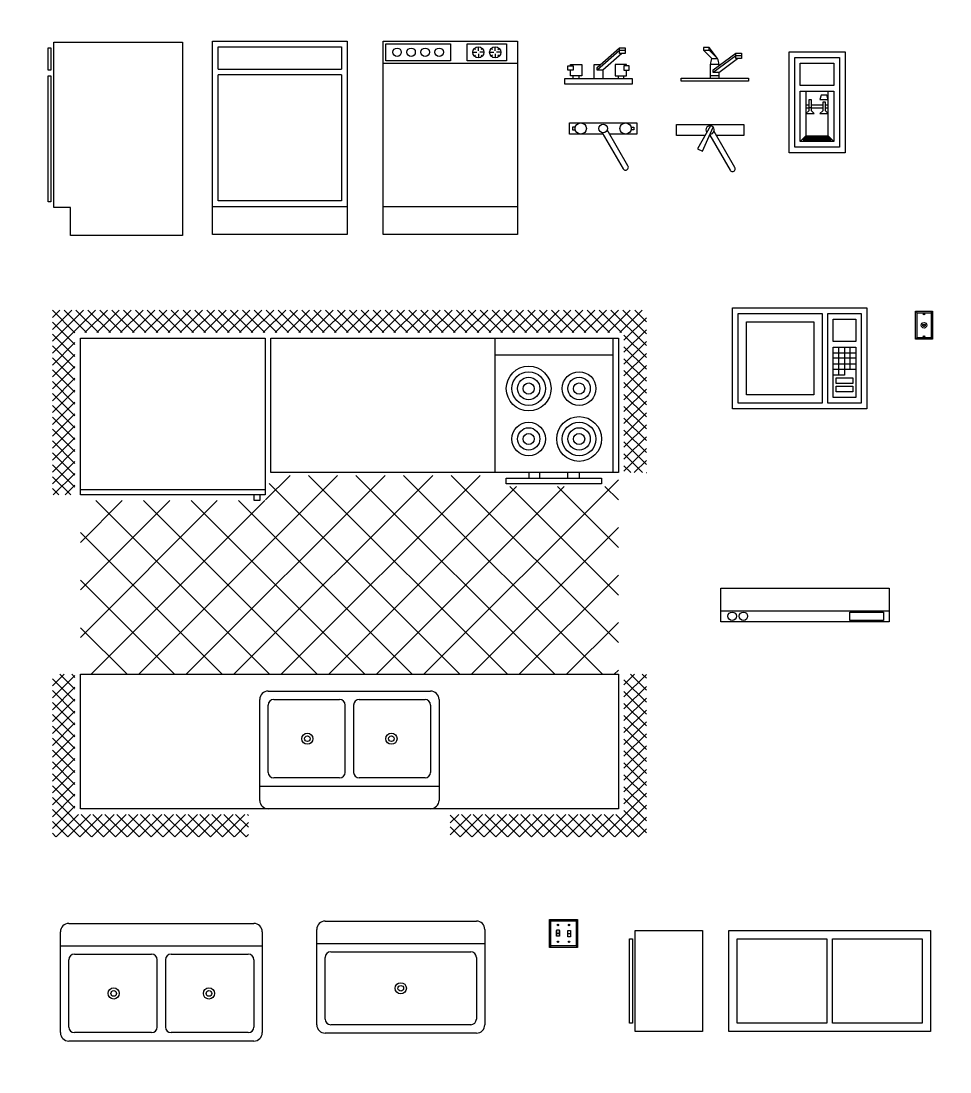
# Model space of a CAD drawing. Header units: inches. Extents: x -212 to 339, y -198 to 353.
# Drawn here: x -4.5 to 161.3, y -4.4 to 183.1 of the extents above; entities that cross this region are included whole.
import ezdxf

# ---------------------------------------------------------------- set-up
doc = ezdxf.new("R2010")
doc.units = ezdxf.units.IN
doc.header["$MEASUREMENT"] = 0

# ---------------------------------------------------------------- blocks, each defined once
blk = doc.blocks.new('DWG2$Base Cabinet 1 Door - side')
at = {"color": 0}
for p, q in [((-24, 33.5), (-23.5, 33.5)), ((-24, 29.5), (-24, 33.5)), ((-23.5, 33.5), (-23.5, 29.5)), ((-23.5, 29.5), (-24, 29.5)), ((-24, 6), (-24, 28.5)), ((-24, 28.5), (-23.5, 28.5)), ((-23.5, 28.5), (-23.5, 6)), ((-23.5, 6), (-24, 6)), ((-20, 5), (-23, 5)), ((-20, 0), (-20, 5))]:
    blk.add_line(p, q, dxfattribs=at)
blk.add_lwpolyline([(-23, 5), (-23, 34.5), (0, 34.5), (0, 0), (-20, 0)], dxfattribs=at)
blk = doc.blocks.new('DWG2$Base Cabinet 1 Door - 24 in front')
at = {"color": 0}
for p, q in [((0, 0), (0, 34.5)), ((0, 34.5), (24, 34.5)), ((24, 34.5), (24, 0)), ((1, 29.5), (1, 33.5)), ((1, 33.5), (23, 33.5)), ((23, 33.5), (23, 29.5)), ((1, 29.5), (23, 29.5)), ((23, 28.5), (1, 28.5)), ((1, 6), (1, 28.5)), ((23, 28.5), (23, 6)), ((23, 6), (1, 6)), ((0, 5), (24, 5)), ((24, 0), (0, 0))]:
    blk.add_line(p, q, dxfattribs=at)
blk = doc.blocks.new('DWG2$Dishwasher')
at = {"color": 0}
for p, q in [((16, 32.5), (16.75, 32.5)), ((16.5, 32), (16.2942, 31.7942)), ((16.3156, 33.1843), (16.5, 33)), ((17, 32.75), (17, 33.5)), ((17, 32.25), (17, 31.5)), ((18, 32.5), (17.25, 32.5)), ((17.5, 33), (17.6938, 33.1938)), ((17.7061, 31.7939), (17.5, 32)), ((19, 32.5), (19.75, 32.5)), ((19.5, 32), (19.2942, 31.7942)), ((19.3156, 33.1843), (19.5, 33)), ((20, 32.75), (20, 33.5)), ((20, 32.25), (20, 31.5)), ((21, 32.5), (20.25, 32.5)), ((20.5, 33), (20.6938, 33.1938)), ((20.7061, 31.7939), (20.5, 32)), ((24, 30.5), (0, 30.5)), ((0, 5), (24, 5))]:
    blk.add_line(p, q, dxfattribs=at)
for points in [[(0, 0), (0, 34.5), (24, 34.5), (24, 0)], [(0.5, 31), (0.5, 34), (12, 34), (12, 31)], [(15, 31), (15, 34), (22, 34), (22, 31)]]:
    blk.add_lwpolyline(points, close=True, dxfattribs=at)
for centre, radius in [((2.5, 32.5), 0.75), ((5, 32.5), 0.75), ((7.5, 32.5), 0.75), ((10, 32.5), 0.75), ((17, 32.5), 1), ((20, 32.5), 1)]:
    blk.add_circle(centre, radius, dxfattribs=at)
blk = doc.blocks.new('DWG2$Faucet - kit sink front')
at = {"color": 0}
for p, q in [((-0.25, 3), (3.75, 6.5)), ((3.75, 6), (-0.25, 2.5)), ((3.75, 6), (3.75, 6.5)), ((3.75, 6.5), (4.75, 6.5)), ((3.75, 5.5), (3.75, 6)), ((4.75, 6), (3.75, 6)), ((4.75, 6.5), (4.75, 6)), ((4.75, 6), (4.75, 5.5)), ((4.1921, 5.5041), (0.75, 2.5)), ((4.75, 5.5), (3.75, 5.5)), ((-0.75, 3.5), (0.3192, 3.5)), ((-0.75, 1), (-0.75, 3.5)), ((-0.25, 2.5), (-0.25, 3)), ((0.75, 2.5), (-0.25, 2.5)), ((0.75, 2.5), (0.75, 1)), ((-4.5, 1), (-4.5, 1.5)), ((-3.5, 1.5), (-3.5, 1)), ((3.5, 1.5), (3.5, 1)), ((4.5, 1), (4.5, 1.5))]:
    blk.add_line(p, q, dxfattribs=at)
for points in [[(-5.5, 2.5), (-5.5, 3.25), (-4.5, 3.25), (-4.5, 2.5)], [(5.5, 2.5), (5.5, 3.25), (4.5, 3.25), (4.5, 2.5)], [(-6, 0), (-6, 1), (6, 1), (6, 0)]]:
    blk.add_lwpolyline(points, close=True, dxfattribs=at)
for points in [[(-5, 3.2513), (-5, 3.5), (-3, 3.5), (-3, 1.5), (-5, 1.5), (-5, 2.5)], [(5, 3.2513), (5, 3.5), (3, 3.5), (3, 1.5), (5, 1.5), (5, 2.5)]]:
    blk.add_lwpolyline(points, dxfattribs=at)
blk = doc.blocks.new('DWG2$Faucet - kit sink top')
at = {"color": 0}
for p, q in [((-5.5, -0.75), (-5.5, -1.25)), ((-4.94278, -0.75), (-5.5, -0.75)), ((-5.5, -1.25), (-4.94278, -1.25)), ((-0.14775, -1.7441), (3.56698, -8.1782)), ((4.43301, -7.6782), (0.71828, -1.2441)), ((4.94278, -0.75), (5.5, -0.75)), ((5.5, -1.25), (4.94278, -1.25)), ((5.5, -0.75), (5.5, -1.25))]:
    blk.add_line(p, q, dxfattribs=at)
blk.add_lwpolyline([(-0.00587, -2), (-6, -2), (-6, 0), (6, 0), (6, -2), (1.15195, -2)], dxfattribs=at)
for centre, radius in [((-4, -1), 1), ((4, -1), 1), ((0, -1), 0.75)]:
    blk.add_circle(centre, radius, dxfattribs=at)
blk.add_arc((4, -7.9282), 0.5, 210, 30, dxfattribs=at)
blk = doc.blocks.new('DWG2$Faucet - single handle front')
at = {"color": 0}
for p, q in [((-2, 6), (-2, 5.5)), ((-1, 6), (-2, 6)), ((-1, 5.5), (-1, 6)), ((0.5, 4), (-1, 6)), ((-0.5, 4), (-2, 5.5)), ((-2, 5.5), (-1, 5.5)), ((-1, 5.5), (0.5, 4)), ((-0.5, 4), (0.5, 4)), ((-0.25, 2), (3.75, 5)), ((3.75, 4.5), (-0.25, 1.5)), ((0.75, 1.5), (4.08742, 4.003)), ((3.75, 4.5), (3.75, 5)), ((3.75, 5), (4.75, 5)), ((3.75, 4), (3.75, 4.5)), ((4.75, 4.5), (3.75, 4.5)), ((4.75, 4), (3.75, 4)), ((4.75, 5), (4.75, 4.5)), ((4.75, 4.5), (4.75, 4)), ((-0.75, 3), (0.75, 3)), ((-0.75, 0.5), (-0.75, 3)), ((-0.25, 1.5), (-0.25, 2)), ((0.75, 3), (0.75, 2.7386)), ((-0.75, 1), (0.75, 1)), ((0.75, 1.5), (-0.25, 1.5)), ((0.75, 1.5), (0.75, 0.5))]:
    blk.add_line(p, q, dxfattribs=at)
blk.add_lwpolyline([(-6, 0), (-6, 0.5), (6, 0.5), (6, 0)], close=True, dxfattribs=at)
for centre, start, end in [((1.25426, 3.0302), 151.0646, 180.8629), ((-1.25426, 3.0302), 359.1371, 28.93536)]:
    blk.add_arc(centre, 2.00448, start, end, dxfattribs=at)
blk = doc.blocks.new('DWG2$Faucet - single handle top')
at = {"color": 0}
for p, q in [((0.08, -0.26), (-2.26, -4.34)), ((-1.37, -4.79), (0.55, -0.5)), ((4.43, -7.68), (0.72, -1.24)), ((-0.06, -1.9), (3.57, -8.18)), ((-2.26, -4.34), (-1.37, -4.79))]:
    blk.add_line(p, q, dxfattribs=at)
for points in [[(-0.92, -2), (-6, -2), (-6, 0), (6, 0), (6, -2), (1.16, -2)], [(-0.01, -2), (-0.12, -2)]]:
    blk.add_lwpolyline(points, dxfattribs=at)
for centre, radius, start, end in [((0, -1), 0.75, 269.2246, 216.2304), ((4, -7.93), 0.5, 210, 30)]:
    blk.add_arc(centre, radius, start, end, dxfattribs=at)
blk = doc.blocks.new('DWG2$Ice and Water')
at = {"color": 0}
for p, q in [((3, 11), (3, 3)), ((5.75, 10.25), (5.5, 9.5)), ((5.5, 9.5), (7, 9.5)), ((6.75, 10.25), (5.75, 10.25)), ((7, 9.5), (6.75, 10.25)), ((7, 3), (7, 11)), ((3.5, 8.5), (3, 8.5)), ((3, 8), (3.5, 8)), ((3.5636, 9), (3.5, 9)), ((3.5, 9), (3.5, 7.5)), ((4, 9), (3.9416, 9)), ((4, 7.5), (4, 9)), ((6, 8.5), (4, 8.5)), ((4, 8), (6, 8)), ((6.5, 9), (6, 9)), ((6, 9), (6, 7.5)), ((6.5, 7.5), (6.5, 9)), ((7, 8.5), (6.5, 8.5)), ((6.5, 8), (7, 8)), ((3.5, 7.5), (3, 7)), ((3, 7), (4.5, 7)), ((4.5, 7), (4, 7.5)), ((6, 7.5), (5.5, 7)), ((5.5, 7), (7, 7)), ((7, 7), (6.5, 7.5)), ((2, 2), (3, 3)), ((3, 2.75), (2.5, 2.25)), ((2.5, 2.25), (7.5, 2.25)), ((2.5095, 2.26), (7.4908, 2.26)), ((2.5199, 2.27), (7.4812, 2.27)), ((2.5293, 2.28), (7.4705, 2.28)), ((2.5407, 2.29), (7.4609, 2.29)), ((2.5501, 2.3), (7.4524, 2.3)), ((2.5615, 2.31), (7.4417, 2.31)), ((2.5698, 2.32), (7.4311, 2.32)), ((2.5813, 2.33), (7.4215, 2.33)), ((2.5896, 2.34), (7.4119, 2.34)), ((2.6011, 2.35), (7.4002, 2.35)), ((2.6094, 2.36), (7.3916, 2.36)), ((2.6219, 2.37), (7.381, 2.37)), ((2.6302, 2.38), (7.3703, 2.38)), ((2.6406, 2.39), (7.3607, 2.39)), ((2.65, 2.4), (7.3501, 2.4)), ((2.6604, 2.41), (7.3405, 2.41)), ((2.6708, 2.42), (7.3309, 2.42)), ((2.6812, 2.43), (7.3213, 2.43)), ((2.6895, 2.44), (7.3095, 2.44)), ((2.7009, 2.45), (7.2999, 2.45)), ((2.7114, 2.46), (7.2914, 2.46)), ((2.7218, 2.47), (7.2797, 2.47)), ((2.7301, 2.48), (7.2701, 2.48)), ((2.7426, 2.49), (7.2605, 2.49)), ((2.7509, 2.5), (7.2509, 2.5)), ((2.7623, 2.51), (7.2413, 2.51)), ((2.7707, 2.52), (7.2296, 2.52)), ((2.7821, 2.53), (7.221, 2.53)), ((2.7904, 2.54), (7.2104, 2.54)), ((2.8019, 2.55), (7.1997, 2.55)), ((2.8112, 2.56), (7.1901, 2.56)), ((2.8227, 2.57), (7.1805, 2.57)), ((2.8321, 2.58), (7.1699, 2.58)), ((2.8425, 2.59), (7.1603, 2.59)), ((2.8518, 2.6), (7.1498, 2.6)), ((2.8604, 2.61), (7.1399, 2.61)), ((2.8701, 2.62), (7.13, 2.62)), ((2.8797, 2.63), (7.1202, 2.63)), ((2.8915, 2.64), (7.1098, 2.64)), ((2.9001, 2.65), (7.1004, 2.65)), ((2.9108, 2.66), (7.0905, 2.66)), ((2.9205, 2.67), (7.0806, 2.67)), ((2.9312, 2.68), (7.0703, 2.68)), ((2.9387, 2.69), (7.0599, 2.69)), ((2.9505, 2.7), (7.05, 2.7)), ((2.9602, 2.71), (7.0401, 2.71)), ((2.9709, 2.72), (7.0302, 2.72)), ((2.9817, 2.73), (7.0204, 2.73)), ((2.9902, 2.74), (7.01, 2.74)), ((3, 3), (7, 3)), ((7, 2.75), (3, 2.75)), ((7, 3), (8, 2)), ((7.5, 2.25), (7, 2.75))]:
    blk.add_line(p, q, dxfattribs=at)
for points in [[(0, 0), (0, 18), (10, 18), (10, 0)], [(1, 1), (1, 17), (9, 17), (9, 1)], [(2, 12), (2, 16), (8, 16), (8, 12)], [(2, 2), (2, 11), (8, 11), (8, 2)], [(3.5625, 8), (3.5625, 9.5), (3.9375, 9.5), (3.9375, 8)]]:
    blk.add_lwpolyline(points, close=True, dxfattribs=at)
blk = doc.blocks.new('DWG2$Microwave')
at = {"color": 0}
for p, q in [((18, 10), (22, 10)), ((19, 7), (19, 11)), ((20, 11), (20, 7)), ((21, 7), (21, 11)), ((22, 9), (18, 9)), ((18, 8), (22, 8)), ((22, 7), (18, 7)), ((20, 6), (18, 6)), ((19, 6), (19, 7)), ((20, 7), (20, 6))]:
    blk.add_line(p, q, dxfattribs=at)
for points in [[(0, 0), (0, 18), (24, 18), (24, 0)], [(1, 1), (1, 17), (16, 17), (16, 1)], [(17, 1), (17, 17), (23, 17), (23, 1)], [(2.5, 2.5), (2.5, 15.5), (14.5, 15.5), (14.5, 2.5)], [(18, 12), (18, 16), (22, 16), (22, 12)], [(18, 2), (18, 11), (22, 11), (22, 2)], [(18.5, 4.5), (18.5, 5.5), (21.5, 5.5), (21.5, 4.5)], [(18.5, 3), (18.5, 4), (21.5, 4), (21.5, 3)]]:
    blk.add_lwpolyline(points, close=True, dxfattribs=at)
blk = doc.blocks.new('DWG2$Phone Jack')
at = {"color": 0}
for p, q in [((-1.25, 4.75), (-1.5, 5)), ((-1.25, 4.75), (1.25, 4.75)), ((-1.25, 0.25), (-1.25, 4.75)), ((-0.125, 4.5), (0.125, 4.5)), ((1.25, 4.75), (1.5, 5)), ((1.25, 4.75), (1.25, 0.25)), ((-0.1269, 2.4158), (-0.1894, 2.4158)), ((-0.1269, 2.3845), (-0.1269, 2.4158)), ((-0.0957, 2.3845), (-0.1269, 2.3845)), ((-0.0957, 2.3533), (-0.0957, 2.3845)), ((-0.0644, 2.3533), (-0.0957, 2.3533)), ((-0.0644, 2.2908), (-0.0644, 2.3533)), ((0.0606, 2.3533), (0.0918, 2.3533)), ((0.0606, 2.3533), (0.0606, 2.2908)), ((0.0918, 2.3845), (0.1231, 2.3845)), ((0.0918, 2.3533), (0.0918, 2.3845)), ((0.1231, 2.4158), (0.1856, 2.4158)), ((0.1231, 2.3845), (0.1231, 2.4158)), ((-1.25, 0.25), (-1.5, 0)), ((1.25, 0.25), (-1.25, 0.25)), ((-0.125, 0.5), (0.125, 0.5)), ((1.25, 0.25), (1.5, 0))]:
    blk.add_line(p, q, dxfattribs=at)
blk.add_lwpolyline([(-1.5, 0), (-1.5, 5), (1.5, 5), (1.5, 0)], close=True, dxfattribs=at)
for points in [[(-0.1894, 2.4158), (-0.1894, 2.6658), (0.1856, 2.6658), (0.1856, 2.4158)], [(0.0606, 2.2908), (-0.0644, 2.2908)]]:
    blk.add_lwpolyline(points, dxfattribs=at)
for centre, radius in [((0, 4.5), 0.125), ((0, 2.5), 0.5), ((0, 0.5), 0.125)]:
    blk.add_circle(centre, radius, dxfattribs=at)
blk = doc.blocks.new('DWG2$Range Hood - 30 in front')
at = {"color": 0}
blk.add_line((0, -4), (30.0001, -4), dxfattribs=at)
for points in [[(0, -6), (0, 0), (30.0001, 0), (30.0001, -6)], [(23, -5.75), (23, -4.25), (29, -4.25), (29, -5.75)]]:
    blk.add_lwpolyline(points, close=True, dxfattribs=at)
for centre in [(2, -5), (4, -5)]:
    blk.add_circle(centre, 0.75, dxfattribs=at)
blk = doc.blocks.new('DWG2$Sink-double - 36 in top')
at = {"color": 0}
for p, q in [((-18, -4), (18, -4)), ((-0.75, -18.5), (-0.75, -6.5)), ((0.75, -6.5), (0.75, -18.5))]:
    blk.add_line(p, q, dxfattribs=at)
for points in [[(-16.5, 0), (16.5, 0)], [(-18, -19.5), (-18, -1.5)], [(18, -1.5), (18, -19.5)], [(-15.5, -5.5), (-1.75, -5.5)], [(1.75, -5.5), (15.5, -5.5)], [(-16.5, -18.5), (-16.5, -6.5)], [(16.5, -6.5), (16.5, -18.5)], [(-1.75, -19.5), (-15.5, -19.5)], [(15.5, -19.5), (1.75, -19.5)], [(16.5, -21), (-16.5, -21)]]:
    blk.add_lwpolyline(points, dxfattribs=at)
for centre, radius in [((-8.5, -12.5), 1), ((-8.5, -12.5), 0.5), ((8.5, -12.5), 1), ((8.5, -12.5), 0.5)]:
    blk.add_circle(centre, radius, dxfattribs=at)
for centre, radius, start, end in [((-16.5, -1.5), 1.5, 90, 180), ((16.5, -1.5), 1.5, 0, 90), ((-15.5, -6.5), 1, 90, 180), ((-1.75, -6.5), 1, 0, 90), ((1.75, -6.5), 1, 90, 180), ((15.5, -6.5), 1, 0, 90), ((-15.5, -18.5), 1, 180, 270), ((-1.75, -18.5), 1, 270, 0), ((1.75, -18.5), 1, 180, 270), ((15.5, -18.5), 1, 270, 0), ((-16.5, -19.5), 1.5, 180, 270), ((16.5, -19.5), 1.5, 270, 0)]:
    blk.add_arc(centre, radius, start, end, dxfattribs=at)
blk = doc.blocks.new('DWG2$Sink-single - 30 in top')
at = {"color": 0}
blk.add_line((-15, -3.999996), (15, -3.999996), dxfattribs=at)
for points in [[(-13.5, 0), (13.5, 0)], [(-15, -18.499996), (-15, -1.5)], [(15, -1.5), (15, -18.499996)], [(-12.5, -5.499996), (12.5, -5.499996)], [(-13.5, -17.499996), (-13.5, -6.499996)], [(13.5, -6.499996), (13.5, -17.499996)], [(12.5, -18.499996), (-12.5, -18.499996)], [(13.5, -19.999996), (-13.5, -19.999996)]]:
    blk.add_lwpolyline(points, dxfattribs=at)
for radius in [1, 0.5]:
    blk.add_circle((0, -11.999996), radius, dxfattribs=at)
for centre, radius, start, end in [((-13.5, -1.5), 1.5, 90, 180), ((13.5, -1.5), 1.5, 0, 90), ((-12.5, -6.499996), 1, 90, 180), ((12.5, -6.499996), 1, 0, 90), ((-13.5, -18.499996), 1.5, 180, 270), ((-12.5, -17.499996), 1, 180, 270), ((12.5, -17.499996), 1, 270, 0), ((13.5, -18.499996), 1.5, 270, 0)]:
    blk.add_arc(centre, radius, start, end, dxfattribs=at)
blk = doc.blocks.new('DWG2$Light Switch - Dual')
at = {"color": 0}
for p, q in [((-2.25, 4.75), (-2.5, 5)), ((-2.25, 4.75), (2.25, 4.75)), ((-2.25, 0.25), (-2.25, 4.75)), ((-0.875, 4), (-1.125, 4)), ((0.875, 4), (1.125, 4)), ((2.25, 4.75), (2.5, 5)), ((2.25, 4.75), (2.25, 0.25)), ((-0.7854, 2.5), (-1.2183, 2.5)), ((0.7854, 2.5), (1.2182, 2.5)), ((-2.25, 0.25), (-2.5, 0)), ((2.25, 0.25), (-2.25, 0.25)), ((-0.875, 1), (-1.125, 1)), ((0.875, 1), (1.125, 1)), ((2.25, 0.25), (2.5, 0))]:
    blk.add_line(p, q, dxfattribs=at)
for points in [[(-2.5, 0), (-2.5, 5), (2.5, 5), (2.5, 0)], [(-0.78, 3.125), (-0.78, 2), (-1.22, 2), (-1.22, 3.125)], [(0.78, 1.875), (0.78, 3), (1.22, 3), (1.22, 1.875)]]:
    blk.add_lwpolyline(points, close=True, dxfattribs=at)
for points in [[(-0.7818, 3), (-0.75, 3), (-0.75, 2), (-1.25, 2), (-1.25, 3), (-1.2219, 3)], [(0.7817, 2), (0.75, 2), (0.75, 3), (1.25, 3), (1.25, 2), (1.2219, 2)]]:
    blk.add_lwpolyline(points, dxfattribs=at)
for centre in [(-1, 4), (1, 4), (-1, 1), (1, 1)]:
    blk.add_circle(centre, 0.125, dxfattribs=at)
blk = doc.blocks.new('DWG2$Wall Cabinet - 18 x 12 in side')
at = {"color": 0}
for points in [[(-12, -18), (-12, 0), (0, 0), (0, -18)], [(-13, -16.5), (-13, -1.5), (-12.5, -1.5), (-12.5, -16.5)]]:
    blk.add_lwpolyline(points, close=True, dxfattribs=at)
blk = doc.blocks.new('DWG2$Wall Cabinet - 18 x 36 in front')
at = {"color": 0}
for p, q in [((17.5, -1.5), (17.5, -16.5)), ((18.5, -16.5), (18.5, -1.5))]:
    blk.add_line(p, q, dxfattribs=at)
blk.add_lwpolyline([(0, -18), (0, 0), (36, 0), (36, -18)], close=True, dxfattribs=at)
for points in [[(17.5, -16.5), (1.5, -16.5), (1.5, -1.5), (17.5, -1.5)], [(18.5, -1.5), (34.5, -1.5), (34.5, -16.5), (18.5, -16.5)]]:
    blk.add_lwpolyline(points, dxfattribs=at)
blk = doc.blocks.new('DWG2')
at = {"color": 1, "true_color": 0xff0000}
blk.add_circle((63.66, 77.76), 269.9, dxfattribs=at)
at = {"color": 0}
for name, p in [('DWG2$Base Cabinet 1 Door - side', (24.33, 144.83)), ('DWG2$Base Cabinet 1 Door - 24 in front', (29.68, 145.04)), ('DWG2$Dishwasher', (60.11, 145.04)), ('DWG2$Faucet - kit sink front', (98.55, 171.85)), ('DWG2$Faucet - single handle front', (119.29, 172.41)), ('DWG2$Ice and Water', (132.56, 159.61)), ('DWG2$Faucet - kit sink top', (99.38, 164.94)), ('DWG2$Faucet - single handle top', (118.46, 164.67)), ('DWG2$Microwave', (122.45, 113.93)), ('DWG2$Phone Jack', (156.64, 126.32)), ('DWG2$Range Hood - 30 in front', (120.41, 81.88)), ('DWG2$Light Switch - Dual', (92.31, 17.79)), ('DWG2$Sink-double - 36 in top', (20.53, 22.07)), ('DWG2$Sink-single - 30 in top', (63.26, 22.49)), ('DWG2$Wall Cabinet - 18 x 12 in side', (117.1, 20.79)), ('DWG2$Wall Cabinet - 18 x 36 in front', (121.8, 20.79))]:
    blk.add_blockref(name, p, dxfattribs=at)
blk = doc.blocks.new('Base Cabinet 1 Door - side')
at = {"color": 0}
for p, q in [((-24, 33.5), (-23.5, 33.5)), ((-24, 29.5), (-24, 33.5)), ((-23.5, 33.5), (-23.5, 29.5)), ((-23.5, 29.5), (-24, 29.5)), ((-24, 6), (-24, 28.5)), ((-24, 28.5), (-23.5, 28.5)), ((-23.5, 28.5), (-23.5, 6)), ((-23.5, 6), (-24, 6)), ((-20, 5), (-23, 5)), ((-20, 0), (-20, 5))]:
    blk.add_line(p, q, dxfattribs=at)
blk.add_lwpolyline([(-23, 5), (-23, 34.5), (0, 34.5), (0, 0), (-20, 0)], dxfattribs=at)
blk = doc.blocks.new('Base Cabinet 1 Door - 24 in front')
at = {"color": 0}
for p, q in [((0, 0), (0, 34.5)), ((0, 34.5), (24, 34.5)), ((24, 34.5), (24, 0)), ((1, 29.5), (1, 33.5)), ((1, 33.5), (23, 33.5)), ((23, 33.5), (23, 29.5)), ((1, 29.5), (23, 29.5)), ((23, 28.5), (1, 28.5)), ((1, 6), (1, 28.5)), ((23, 28.5), (23, 6)), ((23, 6), (1, 6)), ((0, 5), (24, 5)), ((24, 0), (0, 0))]:
    blk.add_line(p, q, dxfattribs=at)
blk = doc.blocks.new('Dishwasher')
at = {"color": 0}
for p, q in [((16, 32.5), (16.75, 32.5)), ((16.5, 32), (16.2942, 31.7942)), ((16.3156, 33.1843), (16.5, 33)), ((17, 32.75), (17, 33.5)), ((17, 32.25), (17, 31.5)), ((18, 32.5), (17.25, 32.5)), ((17.5, 33), (17.6938, 33.1938)), ((17.7061, 31.7939), (17.5, 32)), ((19, 32.5), (19.75, 32.5)), ((19.5, 32), (19.2942, 31.7942)), ((19.3156, 33.1843), (19.5, 33)), ((20, 32.75), (20, 33.5)), ((20, 32.25), (20, 31.5)), ((21, 32.5), (20.25, 32.5)), ((20.5, 33), (20.6938, 33.1938)), ((20.7061, 31.7939), (20.5, 32)), ((24, 30.5), (0, 30.5)), ((0, 5), (24, 5))]:
    blk.add_line(p, q, dxfattribs=at)
for points in [[(0, 0), (0, 34.5), (24, 34.5), (24, 0)], [(0.5, 31), (0.5, 34), (12, 34), (12, 31)], [(15, 31), (15, 34), (22, 34), (22, 31)]]:
    blk.add_lwpolyline(points, close=True, dxfattribs=at)
for centre, radius in [((2.5, 32.5), 0.75), ((5, 32.5), 0.75), ((7.5, 32.5), 0.75), ((10, 32.5), 0.75), ((17, 32.5), 1), ((20, 32.5), 1)]:
    blk.add_circle(centre, radius, dxfattribs=at)
blk = doc.blocks.new('Faucet - kit sink front')
at = {"color": 0}
for p, q in [((-0.25, 3), (3.75, 6.5)), ((3.75, 6), (-0.25, 2.5)), ((3.75, 6), (3.75, 6.5)), ((3.75, 6.5), (4.75, 6.5)), ((3.75, 5.5), (3.75, 6)), ((4.75, 6), (3.75, 6)), ((4.75, 6.5), (4.75, 6)), ((4.75, 6), (4.75, 5.5)), ((4.1921, 5.5041), (0.75, 2.5)), ((4.75, 5.5), (3.75, 5.5)), ((-0.75, 3.5), (0.3192, 3.5)), ((-0.75, 1), (-0.75, 3.5)), ((-0.25, 2.5), (-0.25, 3)), ((0.75, 2.5), (-0.25, 2.5)), ((0.75, 2.5), (0.75, 1)), ((-4.5, 1), (-4.5, 1.5)), ((-3.5, 1.5), (-3.5, 1)), ((3.5, 1.5), (3.5, 1)), ((4.5, 1), (4.5, 1.5))]:
    blk.add_line(p, q, dxfattribs=at)
for points in [[(-5.5, 2.5), (-5.5, 3.25), (-4.5, 3.25), (-4.5, 2.5)], [(5.5, 2.5), (5.5, 3.25), (4.5, 3.25), (4.5, 2.5)], [(-6, 0), (-6, 1), (6, 1), (6, 0)]]:
    blk.add_lwpolyline(points, close=True, dxfattribs=at)
for points in [[(-5, 3.2513), (-5, 3.5), (-3, 3.5), (-3, 1.5), (-5, 1.5), (-5, 2.5)], [(5, 3.2513), (5, 3.5), (3, 3.5), (3, 1.5), (5, 1.5), (5, 2.5)]]:
    blk.add_lwpolyline(points, dxfattribs=at)
blk = doc.blocks.new('Faucet - kit sink top')
at = {"color": 0}
for p, q in [((-5.5, -0.75), (-5.5, -1.25)), ((-4.94278, -0.75), (-5.5, -0.75)), ((-5.5, -1.25), (-4.94278, -1.25)), ((-0.14775, -1.7441), (3.56698, -8.1782)), ((4.43301, -7.6782), (0.71828, -1.2441)), ((4.94278, -0.75), (5.5, -0.75)), ((5.5, -1.25), (4.94278, -1.25)), ((5.5, -0.75), (5.5, -1.25))]:
    blk.add_line(p, q, dxfattribs=at)
blk.add_lwpolyline([(-0.00587, -2), (-6, -2), (-6, 0), (6, 0), (6, -2), (1.15195, -2)], dxfattribs=at)
for centre, radius in [((-4, -1), 1), ((4, -1), 1), ((0, -1), 0.75)]:
    blk.add_circle(centre, radius, dxfattribs=at)
blk.add_arc((4, -7.9282), 0.5, 210, 30, dxfattribs=at)
blk = doc.blocks.new('Faucet - single handle front')
at = {"color": 0}
for p, q in [((-2, 6), (-2, 5.5)), ((-1, 6), (-2, 6)), ((-1, 5.5), (-1, 6)), ((0.5, 4), (-1, 6)), ((-0.5, 4), (-2, 5.5)), ((-2, 5.5), (-1, 5.5)), ((-1, 5.5), (0.5, 4)), ((-0.5, 4), (0.5, 4)), ((-0.25, 2), (3.75, 5)), ((3.75, 4.5), (-0.25, 1.5)), ((0.75, 1.5), (4.08742, 4.003)), ((3.75, 4.5), (3.75, 5)), ((3.75, 5), (4.75, 5)), ((3.75, 4), (3.75, 4.5)), ((4.75, 4.5), (3.75, 4.5)), ((4.75, 4), (3.75, 4)), ((4.75, 5), (4.75, 4.5)), ((4.75, 4.5), (4.75, 4)), ((-0.75, 3), (0.75, 3)), ((-0.75, 0.5), (-0.75, 3)), ((-0.25, 1.5), (-0.25, 2)), ((0.75, 3), (0.75, 2.7386)), ((-0.75, 1), (0.75, 1)), ((0.75, 1.5), (-0.25, 1.5)), ((0.75, 1.5), (0.75, 0.5))]:
    blk.add_line(p, q, dxfattribs=at)
blk.add_lwpolyline([(-6, 0), (-6, 0.5), (6, 0.5), (6, 0)], close=True, dxfattribs=at)
for centre, start, end in [((1.25426, 3.0302), 151.0646, 180.8629), ((-1.25426, 3.0302), 359.1371, 28.93536)]:
    blk.add_arc(centre, 2.00448, start, end, dxfattribs=at)
blk = doc.blocks.new('Faucet - single handle top')
at = {"color": 0}
for p, q in [((0.08, -0.26), (-2.26, -4.34)), ((-1.37, -4.79), (0.55, -0.5)), ((4.43, -7.68), (0.72, -1.24)), ((-0.06, -1.9), (3.57, -8.18)), ((-2.26, -4.34), (-1.37, -4.79))]:
    blk.add_line(p, q, dxfattribs=at)
for points in [[(-0.92, -2), (-6, -2), (-6, 0), (6, 0), (6, -2), (1.16, -2)], [(-0.01, -2), (-0.12, -2)]]:
    blk.add_lwpolyline(points, dxfattribs=at)
for centre, radius, start, end in [((0, -1), 0.75, 269.2246, 216.2304), ((4, -7.93), 0.5, 210, 30)]:
    blk.add_arc(centre, radius, start, end, dxfattribs=at)
blk = doc.blocks.new('Ice and Water')
at = {"color": 0}
for p, q in [((3, 11), (3, 3)), ((5.75, 10.25), (5.5, 9.5)), ((5.5, 9.5), (7, 9.5)), ((6.75, 10.25), (5.75, 10.25)), ((7, 9.5), (6.75, 10.25)), ((7, 3), (7, 11)), ((3.5, 8.5), (3, 8.5)), ((3, 8), (3.5, 8)), ((3.5636, 9), (3.5, 9)), ((3.5, 9), (3.5, 7.5)), ((4, 9), (3.9416, 9)), ((4, 7.5), (4, 9)), ((6, 8.5), (4, 8.5)), ((4, 8), (6, 8)), ((6.5, 9), (6, 9)), ((6, 9), (6, 7.5)), ((6.5, 7.5), (6.5, 9)), ((7, 8.5), (6.5, 8.5)), ((6.5, 8), (7, 8)), ((3.5, 7.5), (3, 7)), ((3, 7), (4.5, 7)), ((4.5, 7), (4, 7.5)), ((6, 7.5), (5.5, 7)), ((5.5, 7), (7, 7)), ((7, 7), (6.5, 7.5)), ((2, 2), (3, 3)), ((3, 2.75), (2.5, 2.25)), ((2.5, 2.25), (7.5, 2.25)), ((2.5095, 2.26), (7.4908, 2.26)), ((2.5199, 2.27), (7.4812, 2.27)), ((2.5293, 2.28), (7.4705, 2.28)), ((2.5407, 2.29), (7.4609, 2.29)), ((2.5501, 2.3), (7.4524, 2.3)), ((2.5615, 2.31), (7.4417, 2.31)), ((2.5698, 2.32), (7.4311, 2.32)), ((2.5813, 2.33), (7.4215, 2.33)), ((2.5896, 2.34), (7.4119, 2.34)), ((2.6011, 2.35), (7.4002, 2.35)), ((2.6094, 2.36), (7.3916, 2.36)), ((2.6219, 2.37), (7.381, 2.37)), ((2.6302, 2.38), (7.3703, 2.38)), ((2.6406, 2.39), (7.3607, 2.39)), ((2.65, 2.4), (7.3501, 2.4)), ((2.6604, 2.41), (7.3405, 2.41)), ((2.6708, 2.42), (7.3309, 2.42)), ((2.6812, 2.43), (7.3213, 2.43)), ((2.6895, 2.44), (7.3095, 2.44)), ((2.7009, 2.45), (7.2999, 2.45)), ((2.7114, 2.46), (7.2914, 2.46)), ((2.7218, 2.47), (7.2797, 2.47)), ((2.7301, 2.48), (7.2701, 2.48)), ((2.7426, 2.49), (7.2605, 2.49)), ((2.7509, 2.5), (7.2509, 2.5)), ((2.7623, 2.51), (7.2413, 2.51)), ((2.7707, 2.52), (7.2296, 2.52)), ((2.7821, 2.53), (7.221, 2.53)), ((2.7904, 2.54), (7.2104, 2.54)), ((2.8019, 2.55), (7.1997, 2.55)), ((2.8112, 2.56), (7.1901, 2.56)), ((2.8227, 2.57), (7.1805, 2.57)), ((2.8321, 2.58), (7.1699, 2.58)), ((2.8425, 2.59), (7.1603, 2.59)), ((2.8518, 2.6), (7.1498, 2.6)), ((2.8604, 2.61), (7.1399, 2.61)), ((2.8701, 2.62), (7.13, 2.62)), ((2.8797, 2.63), (7.1202, 2.63)), ((2.8915, 2.64), (7.1098, 2.64)), ((2.9001, 2.65), (7.1004, 2.65)), ((2.9108, 2.66), (7.0905, 2.66)), ((2.9205, 2.67), (7.0806, 2.67)), ((2.9312, 2.68), (7.0703, 2.68)), ((2.9387, 2.69), (7.0599, 2.69)), ((2.9505, 2.7), (7.05, 2.7)), ((2.9602, 2.71), (7.0401, 2.71)), ((2.9709, 2.72), (7.0302, 2.72)), ((2.9817, 2.73), (7.0204, 2.73)), ((2.9902, 2.74), (7.01, 2.74)), ((3, 3), (7, 3)), ((7, 2.75), (3, 2.75)), ((7, 3), (8, 2)), ((7.5, 2.25), (7, 2.75))]:
    blk.add_line(p, q, dxfattribs=at)
for points in [[(0, 0), (0, 18), (10, 18), (10, 0)], [(1, 1), (1, 17), (9, 17), (9, 1)], [(2, 12), (2, 16), (8, 16), (8, 12)], [(2, 2), (2, 11), (8, 11), (8, 2)], [(3.5625, 8), (3.5625, 9.5), (3.9375, 9.5), (3.9375, 8)]]:
    blk.add_lwpolyline(points, close=True, dxfattribs=at)
blk = doc.blocks.new('Kitchen Layout - 7 x 8 ft')
at = {"color": 0}
for p, q in [((-5, 81.32), (2.68, 89)), ((-5, 83.44), (0.56, 89)), ((-5, 85.56), (-1.56, 89)), ((-5, 87.68), (-3.68, 89)), ((-1, 84.97), (-5, 88.97)), ((1.09, 85), (-2.91, 89)), ((3.21, 85), (-0.79, 89)), ((0.81, 85), (4.81, 89)), ((5.34, 85), (1.34, 89)), ((2.93, 85), (6.93, 89)), ((7.46, 85), (3.46, 89)), ((5.05, 85), (9.05, 89)), ((9.58, 85), (5.58, 89)), ((7.17, 85), (11.17, 89)), ((11.7, 85), (7.7, 89)), ((9.29, 85), (13.29, 89)), ((13.82, 85), (9.82, 89)), ((11.41, 85), (15.41, 89)), ((15.94, 85), (11.94, 89)), ((13.53, 85), (17.53, 89)), ((18.06, 85), (14.06, 89)), ((15.65, 85), (19.65, 89)), ((20.18, 85), (16.18, 89)), ((17.78, 85), (21.78, 89)), ((22.31, 85), (18.31, 89)), ((19.9, 85), (23.9, 89)), ((24.43, 85), (20.43, 89)), ((22.02, 85), (26.02, 89)), ((26.55, 85), (22.55, 89)), ((24.14, 85), (28.14, 89)), ((28.67, 85), (24.67, 89)), ((26.26, 85), (30.26, 89)), ((30.79, 85), (26.79, 89)), ((28.38, 85), (32.38, 89)), ((32.91, 85), (28.91, 89)), ((30.5, 85), (34.5, 89)), ((35.03, 85), (31.03, 89)), ((32.63, 85), (36.63, 89)), ((37.16, 85), (33.16, 89)), ((34.75, 85), (38.75, 89)), ((39.28, 85), (35.28, 89)), ((36.87, 85), (40.87, 89)), ((41.4, 85), (37.4, 89)), ((38.99, 85), (42.99, 89)), ((43.52, 85), (39.52, 89)), ((41.11, 85), (45.11, 89)), ((45.64, 85), (41.64, 89)), ((43.23, 85), (47.23, 89)), ((47.76, 85), (43.76, 89)), ((45.35, 85), (49.35, 89)), ((49.88, 85), (45.88, 89)), ((47.47, 85), (51.47, 89)), ((52, 85), (48, 89)), ((49.6, 85), (53.6, 89)), ((54.13, 85), (50.13, 89)), ((51.72, 85), (55.72, 89)), ((56.25, 85), (52.25, 89)), ((53.84, 85), (57.84, 89)), ((58.37, 85), (54.37, 89)), ((55.96, 85), (59.96, 89)), ((60.49, 85), (56.49, 89)), ((58.08, 85), (62.08, 89)), ((62.61, 85), (58.61, 89)), ((60.2, 85), (64.2, 89)), ((64.73, 85), (60.73, 89)), ((62.32, 85), (66.32, 89)), ((66.85, 85), (62.85, 89)), ((64.45, 85), (68.45, 89)), ((68.97, 85), (64.97, 89)), ((66.57, 85), (70.57, 89)), ((71.1, 85), (67.1, 89)), ((68.69, 85), (72.69, 89)), ((73.22, 85), (69.22, 89)), ((70.81, 85), (74.81, 89)), ((75.34, 85), (71.34, 89)), ((72.93, 85), (76.93, 89)), ((77.46, 85), (73.46, 89)), ((75.05, 85), (79.05, 89)), ((79.58, 85), (75.58, 89)), ((77.17, 85), (81.17, 89)), ((81.7, 85), (77.7, 89)), ((79.29, 85), (83.29, 89)), ((83.82, 85), (79.82, 89)), ((81.42, 85), (85.42, 89)), ((85.95, 85), (81.95, 89)), ((83.54, 85), (87.54, 89)), ((88.07, 85), (84.07, 89)), ((85.66, 85), (89.66, 89)), ((90.19, 85), (86.19, 89)), ((87.78, 85), (91.78, 89)), ((92.31, 85), (88.31, 89)), ((89.9, 85), (93.9, 89)), ((94.43, 85), (90.43, 89)), ((92.02, 85), (96.02, 89)), ((96.55, 85), (92.55, 89)), ((94.14, 85), (98.14, 89)), ((101, 82.67), (94.67, 89)), ((96.27, 85), (100.27, 89)), ((101, 84.79), (96.79, 89)), ((101, 86.92), (98.92, 89)), ((-1, 82.85), (-5, 86.85)), ((97, 83.61), (101, 87.61)), ((-1, 80.73), (-5, 84.73)), ((97, 81.49), (101, 85.49)), ((101, 80.55), (97, 84.55)), ((-5, 79.19), (-1, 83.19)), ((-1, 78.61), (-5, 82.61)), ((34, 84), (96, 84)), ((34, 60), (34, 84)), ((96, 84), (96, 60)), ((97, 79.37), (101, 83.37)), ((-5, 77.07), (-1, 81.07)), ((74, 81), (95, 81)), ((101, 78.43), (97, 82.43)), ((97, 77.25), (101, 81.25)), ((-1, 76.49), (-5, 80.49)), ((-5, 74.95), (-1, 78.95)), ((101, 76.31), (97, 80.31)), ((97, 75.13), (101, 79.13)), ((-1, 74.36), (-5, 78.36)), ((101, 74.19), (97, 78.19)), ((97, 73.01), (101, 77.01)), ((-5, 72.83), (-1, 76.83)), ((-1, 72.24), (-5, 76.24)), ((101, 72.07), (97, 76.07)), ((-5, 70.71), (-1, 74.71)), ((-1, 70.12), (-5, 74.12)), ((97, 70.89), (101, 74.89)), ((101, 69.95), (97, 73.95)), ((-5, 68.59), (-1, 72.59)), ((-1, 68), (-5, 72)), ((97, 68.76), (101, 72.76)), ((101, 67.82), (97, 71.82)), ((-5, 66.47), (-1, 70.47)), ((-1, 65.88), (-5, 69.88)), ((97, 66.64), (101, 70.64)), ((101, 65.7), (97, 69.7)), ((-5, 64.35), (-1, 68.35)), ((-1, 63.76), (-5, 67.76)), ((97, 64.52), (101, 68.52)), ((101, 63.58), (97, 67.58)), ((-5, 62.22), (-1, 66.22)), ((97, 62.4), (101, 66.4)), ((-1, 61.64), (-5, 65.64)), ((-5, 60.1), (-1, 64.1)), ((101, 61.46), (97, 65.46)), ((97, 60.28), (101, 64.28)), ((-1, 59.52), (-5, 63.52)), ((-5, 57.98), (-1, 61.98)), ((100.34, 60), (97, 63.34)), ((98.84, 60), (101, 62.16)), ((-1, 57.39), (-5, 61.39)), ((98.22, 60), (97, 61.22)), ((100.96, 60), (101, 60.04)), ((-1.73, 56), (-5, 59.27)), ((-4.86, 56), (-1, 59.86)), ((10.4, 24), (45.9, 59.5)), ((18.88, 24), (54.38, 59.5)), ((27.37, 24), (62.87, 59.5)), ((33.03, 55.11), (37.41, 59.5)), ((96, 60), (34, 60)), ((35.85, 24), (71.35, 59.5)), ((76.2, 24), (40.7, 59.5)), ((84.68, 24), (49.18, 59.5)), ((93.17, 24), (57.67, 59.5)), ((61.31, 24), (96, 58.69)), ((96, 29.65), (66.15, 59.5)), ((80, 60), (80, 59)), ((82, 59), (82, 60)), ((87, 59), (87, 60)), ((89, 60), (89, 59)), ((-3.85, 56), (-5, 57.15)), ((-2.74, 56), (-1, 57.74)), ((0, 57), (33, 57)), ((67.71, 24), (33.68, 58.04)), ((44.34, 24), (77.84, 57.5)), ((52.82, 24), (86.32, 57.5)), ((96, 38.14), (76.64, 57.5)), ((96, 46.63), (85.13, 57.5)), ((96, 55.11), (93.57, 57.54)), ((0, 30.57), (24.43, 55)), ((0, 39.06), (15.94, 55)), ((0, 47.54), (7.46, 55)), ((1.91, 24), (32.91, 55)), ((33.77, 24), (2.77, 55)), ((42.26, 24), (11.26, 55)), ((50.74, 24), (19.74, 55)), ((59.23, 24), (28.23, 55)), ((31, 55), (31, 56)), ((32, 55), (31, 55)), ((32, 56), (32, 55)), ((25.29, 24), (0, 49.29)), ((69.79, 24), (96, 50.21)), ((78.28, 24), (96, 41.72)), ((16.8, 24), (0, 40.8)), ((8.32, 24), (0, 32.32)), ((86.76, 24), (96, 33.24)), ((95.25, 24), (96, 24.75)), ((-5, 21.92), (-2.92, 24)), ((-5, 19.8), (-1, 23.8)), ((-1, 19.21), (-5, 23.21)), ((-1, 21.33), (-3.67, 24)), ((-1, 23.45), (-1.55, 24)), ((0, 24), (96, 24)), ((0, 0), (0, 24)), ((96, 24), (96, 0)), ((97, 22.1), (98.9, 24)), ((97, 19.97), (101, 23.97)), ((101, 19.03), (97, 23.03)), ((101, 21.16), (98.16, 24)), ((101, 23.28), (100.28, 24)), ((-5, 17.68), (-1, 21.68)), ((-1, 17.09), (-5, 21.09)), ((97, 17.85), (101, 21.85)), ((101, 16.91), (97, 20.91)), ((-5, 15.55), (-1, 19.55)), ((-1, 14.97), (-5, 18.97)), ((97, 15.73), (101, 19.73)), ((101, 14.79), (97, 18.79)), ((-5, 13.43), (-1, 17.43)), ((47.25, 6.5), (47.25, 18.5)), ((48.75, 18.5), (48.75, 6.5)), ((97, 13.61), (101, 17.61)), ((-1, 12.85), (-5, 16.85)), ((-5, 11.31), (-1, 15.31)), ((101, 12.67), (97, 16.67)), ((97, 11.49), (101, 15.49)), ((-1, 10.73), (-5, 14.73)), ((-5, 9.19), (-1, 13.19)), ((101, 10.55), (97, 14.55)), ((97, 9.37), (101, 13.37)), ((-1, 8.6), (-5, 12.6)), ((101, 8.43), (97, 12.43)), ((-5, 7.07), (-1, 11.07)), ((-1, 6.48), (-5, 10.48)), ((97, 7.25), (101, 11.25)), ((101, 6.31), (97, 10.31)), ((-5, 4.95), (-1, 8.95)), ((-1, 4.36), (-5, 8.36)), ((97, 5.12), (101, 9.12)), ((101, 4.18), (97, 8.18)), ((-5, 2.83), (-1, 6.83)), ((-1, 2.24), (-5, 6.24)), ((97, 3), (101, 7)), ((101, 2.06), (97, 6.06)), ((-5, 0.71), (-1, 4.71)), ((-1, 0.12), (-5, 4.12)), ((64, 4), (32, 4)), ((97, 0.88), (101, 4.88)), ((101, -0.06), (97, 3.94)), ((-5, -1.42), (-1, 2.58)), ((2, -5), (-5, 2)), ((93.24, -5), (101, 2.76)), ((-5, -3.54), (-1, 0.46)), ((96, 0), (0, 0)), ((95.36, -5), (101, 0.64)), ((101, -2.18), (97, 1.82)), ((-0.12, -5), (-5, -0.12)), ((-4.34, -5), (-0.34, -1)), ((-2.22, -5), (1.78, -1)), ((-0.1, -5), (3.9, -1)), ((4.12, -5), (0.12, -1)), ((2.02, -5), (6.02, -1)), ((6.24, -5), (2.24, -1)), ((4.14, -5), (8.14, -1)), ((8.36, -5), (4.36, -1)), ((6.27, -5), (10.27, -1)), ((10.48, -5), (6.48, -1)), ((8.39, -5), (12.39, -1)), ((12.6, -5), (8.6, -1)), ((10.51, -5), (14.51, -1)), ((14.73, -5), (10.73, -1)), ((12.63, -5), (16.63, -1)), ((16.85, -5), (12.85, -1)), ((14.75, -5), (18.75, -1)), ((18.97, -5), (14.97, -1)), ((16.87, -5), (20.87, -1)), ((21.09, -5), (17.09, -1)), ((18.99, -5), (22.99, -1)), ((23.21, -5), (19.21, -1)), ((21.11, -5), (25.11, -1)), ((25.33, -5), (21.33, -1)), ((23.24, -5), (27.24, -1)), ((27.45, -5), (23.45, -1)), ((25.36, -5), (29.36, -1)), ((29.57, -5), (25.57, -1)), ((30, -3.3), (27.7, -1)), ((30, -1.18), (29.82, -1)), ((66, -2.54), (67.54, -1)), ((66, -4.66), (69.66, -1)), ((69.88, -5), (66, -1.12)), ((67.78, -5), (71.78, -1)), ((72, -5), (68, -1)), ((69.9, -5), (73.9, -1)), ((74.12, -5), (70.12, -1)), ((72.03, -5), (76.03, -1)), ((76.24, -5), (72.24, -1)), ((74.15, -5), (78.15, -1)), ((78.36, -5), (74.36, -1)), ((76.27, -5), (80.27, -1)), ((80.49, -5), (76.49, -1)), ((78.39, -5), (82.39, -1)), ((82.61, -5), (78.61, -1)), ((80.51, -5), (84.51, -1)), ((84.73, -5), (80.73, -1)), ((82.63, -5), (86.63, -1)), ((86.85, -5), (82.85, -1)), ((84.75, -5), (88.75, -1)), ((88.97, -5), (84.97, -1)), ((86.88, -5), (90.88, -1)), ((91.09, -5), (87.09, -1)), ((89, -5), (93, -1)), ((93.21, -5), (89.21, -1)), ((91.12, -5), (95.12, -1)), ((95.34, -5), (91.34, -1)), ((97.46, -5), (93.46, -1)), ((99.58, -5), (95.58, -1)), ((101, -4.3), (97, -0.3)), ((97.48, -5), (101, -1.48)), ((-2.25, -5), (-5, -2.25)), ((27.48, -5), (30, -2.48)), ((67.76, -5), (66, -3.24)), ((99.6, -5), (101, -3.6)), ((-4.37, -5), (-5, -4.37)), ((29.6, -5), (30, -4.6))]:
    blk.add_line(p, q, dxfattribs=at)
for points in [[(0, 56), (0, 84), (33, 84), (33, 56)], [(74, 60), (74, 84), (95, 84), (95, 60)], [(76, 58), (76, 59), (93, 59), (93, 58)]]:
    blk.add_lwpolyline(points, close=True, dxfattribs=at)
for points in [[(33.5, 21), (62.5, 21)], [(32, 1.5), (32, 19.5)], [(34.5, 19.5), (46.25, 19.5)], [(49.75, 19.5), (61.5, 19.5)], [(64, 19.5), (64, 1.5)], [(33.5, 6.5), (33.5, 18.5)], [(62.5, 18.5), (62.5, 6.5)], [(46.25, 5.5), (34.5, 5.5)], [(61.5, 5.5), (49.75, 5.5)], [(62.5, 0), (33.5, 0)]]:
    blk.add_lwpolyline(points, dxfattribs=at)
for centre, radius in [((80, 75), 4), ((80, 75), 3), ((80, 75), 2), ((89, 75), 3), ((89, 75), 2), ((80, 75), 1), ((89, 75), 1), ((89, 66), 4), ((80, 66), 3), ((80, 66), 2), ((89, 66), 3), ((89, 66), 2), ((80, 66), 1), ((89, 66), 1), ((40.5, 12.5), 1), ((55.5, 12.5), 1), ((40.5, 12.5), 0.5), ((55.5, 12.5), 0.5)]:
    blk.add_circle(centre, radius, dxfattribs=at)
for centre, radius, start, end in [((33.5, 19.5), 1.5, 90, 180), ((62.5, 19.5), 1.5, 0, 90), ((34.5, 18.5), 1, 90, 180), ((46.25, 18.5), 1, 0, 90), ((49.75, 18.5), 1, 90, 180), ((61.5, 18.5), 1, 0, 90), ((34.5, 6.5), 1, 180, 270), ((46.25, 6.5), 1, 270, 0), ((49.75, 6.5), 1, 180, 270), ((61.5, 6.5), 1, 270, 0), ((33.5, 1.5), 1.5, 180, 270), ((62.5, 1.5), 1.5, 270, 0)]:
    blk.add_arc(centre, radius, start, end, dxfattribs=at)
blk = doc.blocks.new('Microwave')
at = {"color": 0}
for p, q in [((18, 10), (22, 10)), ((19, 7), (19, 11)), ((20, 11), (20, 7)), ((21, 7), (21, 11)), ((22, 9), (18, 9)), ((18, 8), (22, 8)), ((22, 7), (18, 7)), ((20, 6), (18, 6)), ((19, 6), (19, 7)), ((20, 7), (20, 6))]:
    blk.add_line(p, q, dxfattribs=at)
for points in [[(0, 0), (0, 18), (24, 18), (24, 0)], [(1, 1), (1, 17), (16, 17), (16, 1)], [(17, 1), (17, 17), (23, 17), (23, 1)], [(2.5, 2.5), (2.5, 15.5), (14.5, 15.5), (14.5, 2.5)], [(18, 12), (18, 16), (22, 16), (22, 12)], [(18, 2), (18, 11), (22, 11), (22, 2)], [(18.5, 4.5), (18.5, 5.5), (21.5, 5.5), (21.5, 4.5)], [(18.5, 3), (18.5, 4), (21.5, 4), (21.5, 3)]]:
    blk.add_lwpolyline(points, close=True, dxfattribs=at)
blk = doc.blocks.new('Phone Jack')
at = {"color": 0}
for p, q in [((-1.25, 4.75), (-1.5, 5)), ((-1.25, 4.75), (1.25, 4.75)), ((-1.25, 0.25), (-1.25, 4.75)), ((-0.125, 4.5), (0.125, 4.5)), ((1.25, 4.75), (1.5, 5)), ((1.25, 4.75), (1.25, 0.25)), ((-0.1269, 2.4158), (-0.1894, 2.4158)), ((-0.1269, 2.3845), (-0.1269, 2.4158)), ((-0.0957, 2.3845), (-0.1269, 2.3845)), ((-0.0957, 2.3533), (-0.0957, 2.3845)), ((-0.0644, 2.3533), (-0.0957, 2.3533)), ((-0.0644, 2.2908), (-0.0644, 2.3533)), ((0.0606, 2.3533), (0.0918, 2.3533)), ((0.0606, 2.3533), (0.0606, 2.2908)), ((0.0918, 2.3845), (0.1231, 2.3845)), ((0.0918, 2.3533), (0.0918, 2.3845)), ((0.1231, 2.4158), (0.1856, 2.4158)), ((0.1231, 2.3845), (0.1231, 2.4158)), ((-1.25, 0.25), (-1.5, 0)), ((1.25, 0.25), (-1.25, 0.25)), ((-0.125, 0.5), (0.125, 0.5)), ((1.25, 0.25), (1.5, 0))]:
    blk.add_line(p, q, dxfattribs=at)
blk.add_lwpolyline([(-1.5, 0), (-1.5, 5), (1.5, 5), (1.5, 0)], close=True, dxfattribs=at)
for points in [[(-0.1894, 2.4158), (-0.1894, 2.6658), (0.1856, 2.6658), (0.1856, 2.4158)], [(0.0606, 2.2908), (-0.0644, 2.2908)]]:
    blk.add_lwpolyline(points, dxfattribs=at)
for centre, radius in [((0, 4.5), 0.125), ((0, 2.5), 0.5), ((0, 0.5), 0.125)]:
    blk.add_circle(centre, radius, dxfattribs=at)
blk = doc.blocks.new('Range Hood - 30 in front')
at = {"color": 0}
blk.add_line((0, -4), (30.0001, -4), dxfattribs=at)
for points in [[(0, -6), (0, 0), (30.0001, 0), (30.0001, -6)], [(23, -5.75), (23, -4.25), (29, -4.25), (29, -5.75)]]:
    blk.add_lwpolyline(points, close=True, dxfattribs=at)
for centre in [(2, -5), (4, -5)]:
    blk.add_circle(centre, 0.75, dxfattribs=at)
blk = doc.blocks.new('Sink-double - 36 in top')
at = {"color": 0}
for p, q in [((-18, -4), (18, -4)), ((-0.75, -18.5), (-0.75, -6.5)), ((0.75, -6.5), (0.75, -18.5))]:
    blk.add_line(p, q, dxfattribs=at)
for points in [[(-16.5, 0), (16.5, 0)], [(-18, -19.5), (-18, -1.5)], [(18, -1.5), (18, -19.5)], [(-15.5, -5.5), (-1.75, -5.5)], [(1.75, -5.5), (15.5, -5.5)], [(-16.5, -18.5), (-16.5, -6.5)], [(16.5, -6.5), (16.5, -18.5)], [(-1.75, -19.5), (-15.5, -19.5)], [(15.5, -19.5), (1.75, -19.5)], [(16.5, -21), (-16.5, -21)]]:
    blk.add_lwpolyline(points, dxfattribs=at)
for centre, radius in [((-8.5, -12.5), 1), ((-8.5, -12.5), 0.5), ((8.5, -12.5), 1), ((8.5, -12.5), 0.5)]:
    blk.add_circle(centre, radius, dxfattribs=at)
for centre, radius, start, end in [((-16.5, -1.5), 1.5, 90, 180), ((16.5, -1.5), 1.5, 0, 90), ((-15.5, -6.5), 1, 90, 180), ((-1.75, -6.5), 1, 0, 90), ((1.75, -6.5), 1, 90, 180), ((15.5, -6.5), 1, 0, 90), ((-15.5, -18.5), 1, 180, 270), ((-1.75, -18.5), 1, 270, 0), ((1.75, -18.5), 1, 180, 270), ((15.5, -18.5), 1, 270, 0), ((-16.5, -19.5), 1.5, 180, 270), ((16.5, -19.5), 1.5, 270, 0)]:
    blk.add_arc(centre, radius, start, end, dxfattribs=at)
blk = doc.blocks.new('Sink-single - 30 in top')
at = {"color": 0}
blk.add_line((-15, -3.999996), (15, -3.999996), dxfattribs=at)
for points in [[(-13.5, 0), (13.5, 0)], [(-15, -18.499996), (-15, -1.5)], [(15, -1.5), (15, -18.499996)], [(-12.5, -5.499996), (12.5, -5.499996)], [(-13.5, -17.499996), (-13.5, -6.499996)], [(13.5, -6.499996), (13.5, -17.499996)], [(12.5, -18.499996), (-12.5, -18.499996)], [(13.5, -19.999996), (-13.5, -19.999996)]]:
    blk.add_lwpolyline(points, dxfattribs=at)
for radius in [1, 0.5]:
    blk.add_circle((0, -11.999996), radius, dxfattribs=at)
for centre, radius, start, end in [((-13.5, -1.5), 1.5, 90, 180), ((13.5, -1.5), 1.5, 0, 90), ((-12.5, -6.499996), 1, 90, 180), ((12.5, -6.499996), 1, 0, 90), ((-13.5, -18.499996), 1.5, 180, 270), ((-12.5, -17.499996), 1, 180, 270), ((12.5, -17.499996), 1, 270, 0), ((13.5, -18.499996), 1.5, 270, 0)]:
    blk.add_arc(centre, radius, start, end, dxfattribs=at)
blk = doc.blocks.new('Light Switch - Dual')
at = {"color": 0}
for p, q in [((-2.25, 4.75), (-2.5, 5)), ((-2.25, 4.75), (2.25, 4.75)), ((-2.25, 0.25), (-2.25, 4.75)), ((-0.875, 4), (-1.125, 4)), ((0.875, 4), (1.125, 4)), ((2.25, 4.75), (2.5, 5)), ((2.25, 4.75), (2.25, 0.25)), ((-0.7854, 2.5), (-1.2183, 2.5)), ((0.7854, 2.5), (1.2182, 2.5)), ((-2.25, 0.25), (-2.5, 0)), ((2.25, 0.25), (-2.25, 0.25)), ((-0.875, 1), (-1.125, 1)), ((0.875, 1), (1.125, 1)), ((2.25, 0.25), (2.5, 0))]:
    blk.add_line(p, q, dxfattribs=at)
for points in [[(-2.5, 0), (-2.5, 5), (2.5, 5), (2.5, 0)], [(-0.78, 3.125), (-0.78, 2), (-1.22, 2), (-1.22, 3.125)], [(0.78, 1.875), (0.78, 3), (1.22, 3), (1.22, 1.875)]]:
    blk.add_lwpolyline(points, close=True, dxfattribs=at)
for points in [[(-0.7818, 3), (-0.75, 3), (-0.75, 2), (-1.25, 2), (-1.25, 3), (-1.2219, 3)], [(0.7817, 2), (0.75, 2), (0.75, 3), (1.25, 3), (1.25, 2), (1.2219, 2)]]:
    blk.add_lwpolyline(points, dxfattribs=at)
for centre in [(-1, 4), (1, 4), (-1, 1), (1, 1)]:
    blk.add_circle(centre, 0.125, dxfattribs=at)
blk = doc.blocks.new('Wall Cabinet - 18 x 12 in side')
at = {"color": 0}
for points in [[(-12, -18), (-12, 0), (0, 0), (0, -18)], [(-13, -16.5), (-13, -1.5), (-12.5, -1.5), (-12.5, -16.5)]]:
    blk.add_lwpolyline(points, close=True, dxfattribs=at)
blk = doc.blocks.new('Wall Cabinet - 18 x 36 in front')
at = {"color": 0}
for p, q in [((17.5, -1.5), (17.5, -16.5)), ((18.5, -16.5), (18.5, -1.5))]:
    blk.add_line(p, q, dxfattribs=at)
blk.add_lwpolyline([(0, -18), (0, 0), (36, 0), (36, -18)], close=True, dxfattribs=at)
for points in [[(17.5, -16.5), (1.5, -16.5), (1.5, -1.5), (17.5, -1.5)], [(18.5, -1.5), (34.5, -1.5), (34.5, -16.5), (18.5, -16.5)]]:
    blk.add_lwpolyline(points, dxfattribs=at)
blk = doc.blocks.new('DWG1')
at = {"color": 0}
for name, p in [('Base Cabinet 1 Door - side', (24.33, 144.83)), ('Base Cabinet 1 Door - 24 in front', (29.68, 145.04)), ('Dishwasher', (60.11, 145.04)), ('Faucet - kit sink front', (98.55, 171.85)), ('Faucet - single handle front', (119.29, 172.41)), ('Ice and Water', (132.56, 159.61)), ('Faucet - kit sink top', (99.38, 164.94)), ('Faucet - single handle top', (118.46, 164.67)), ('Microwave', (122.45, 113.93)), ('Phone Jack', (156.64, 126.32)), ('Range Hood - 30 in front', (120.41, 81.88)), ('Light Switch - Dual', (92.31, 17.79)), ('Sink-double - 36 in top', (20.53, 22.07)), ('Sink-single - 30 in top', (63.26, 22.49)), ('Wall Cabinet - 18 x 12 in side', (117.1, 20.79)), ('Wall Cabinet - 18 x 36 in front', (121.8, 20.79))]:
    blk.add_blockref(name, p, dxfattribs=at)
at = {"color": 84, "true_color": 0x29a500}
blk.add_blockref('Kitchen Layout - 7 x 8 ft', (6.09, 42.53), dxfattribs=at)

msp = doc.modelspace()

# ---------------------------------------------------------------- block references
at = {"color": 253, "true_color": 0x999999}
for name in ['DWG2', 'DWG1']:
    msp.add_blockref(name, (0, 0), dxfattribs=at)

doc.saveas('drawing.dxf')
